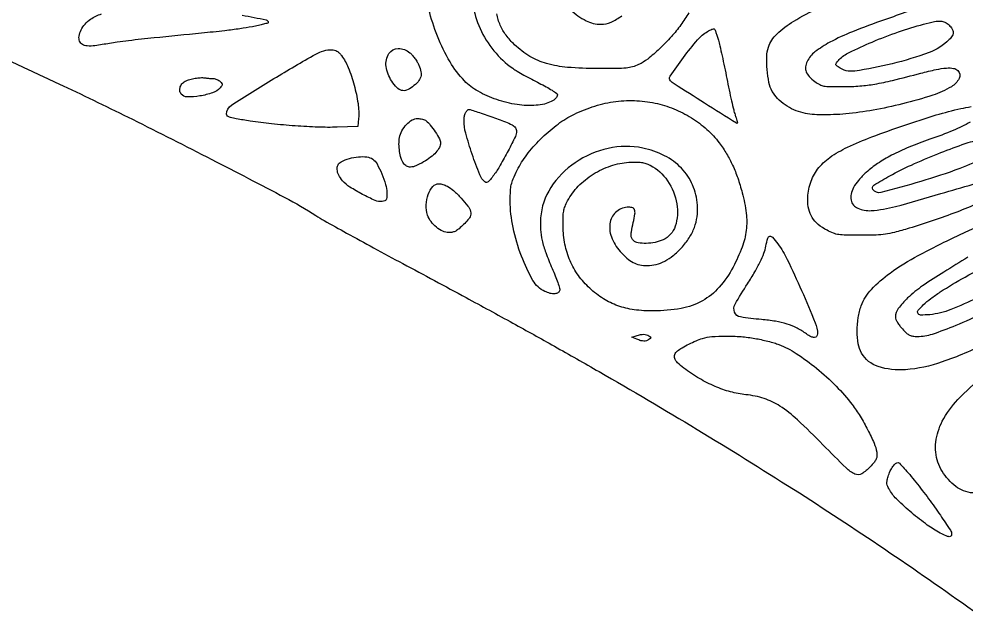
# Model space of a CAD drawing. Header units: inches. Extents: x 0 to 5940, y 0 to 4205.
# Drawn here: x 5384.46 to 5421.95, y 731.4 to 754.89 of the extents above; entities that cross this region are included whole.
import ezdxf

# ---------------------------------------------------------------- set-up
doc = ezdxf.new("R2010")
doc.units = ezdxf.units.IN
doc.header["$LTSCALE"] = 50
doc.header["$MEASUREMENT"] = 0
doc.layers.get('0').update_dxf_attribs({"color": 1})

# ---------------------------------------------------------------- blocks, each defined once
blk = doc.blocks.new('JACZ-COO-GE-001-CAR-LOGO-R00')
at = {"color": 8}
for points in [[(4269.94, 2769.55, -0.007477), (4339.4, 2737.96, -0.005028), (4377.64, 2719.41, -0.003283), (4421.38, 2697.28, -0.002465), (4461.74, 2676.27, -0.022352), (4478.89, 2666.24, 0.016179), (4483.43, 2663.51, 0.001263), (4495.81, 2656.63, 0.001722), (4510.63, 2648.52, 0.001316), (4526.9, 2639.74, -0.000855), (4561.67, 2621.01, -0.002009), (4587.57, 2606.87, -0.002395), (4610.41, 2594.14, -0.001877), (4635.07, 2580.12, -0.011756), (4742.41, 2515.14, -0.013536), (4841.56, 2448.05, -0.014287)], [(4684.58, 2778.22, -0.020745), (4680.19, 2771.51, -0.028564), (4674.97, 2765.05, -0.020072), (4668.43, 2758.38, -0.01979), (4661.88, 2752.69, -0.060867), (4656.89, 2749.6, -0.041261), (4653.51, 2748.37, -0.043009), (4650.02, 2747.73, -0.021464), (4644.85, 2747.46, -0.00296), (4634.07, 2747.42, -0.019377), (4617.71, 2748.09, -0.0504), (4606.12, 2750.2, -0.064513), (4596.96, 2754.18, -0.053365), (4588.45, 2760.59, -0.044012), (4583.75, 2765.83, -0.058896), (4580.56, 2771.34, -0.055976), (4578.63, 2777.68, -0.035051)], [(4619.34, 2779.82, 0.064405), (4627.91, 2773.87, 0.120089), (4636.08, 2771.88, 0.103283), (4641.71, 2773.06, 0.061894), (4647.62, 2776.56, 0.056111)], [(4565.36, 2783.09, 0.06647), (4569.43, 2769.54, 0.064716), (4577.07, 2757.2, 0.069915), (4587.44, 2747.59, 0.018354), (4589.88, 2746.02, 0.005767), (4593.64, 2743.85, 0.005752), (4597.89, 2741.53, 0.006341), (4602.06, 2739.38, -0.010404), (4605.9, 2737.36, -0.015859), (4609.13, 2735.44, -0.010436), (4611.68, 2733.73, -0.244922), (4612.07, 2732.99, -0.204372), (4611.22, 2731, -0.076), (4608.69, 2729.22, -0.057882), (4604.91, 2727.86, -0.037425), (4600.31, 2727.15, -0.058788), (4589.84, 2727.54, -0.043726), (4578.6, 2730.31, -0.04459), (4568.34, 2734.88, -0.073511), (4560.81, 2740.66, -0.060474), (4552.85, 2751.15, -0.036158), (4545.95, 2765.24, -0.036136), (4541.15, 2780.19, -0.059773)], [(4805.41, 2778.99, -0.006358), (4792.57, 2774.36, 0.011298), (4774.86, 2767.77, 0.028788), (4762.44, 2761.98, 0.03977), (4754.11, 2756.61, 0.118827), (4749.87, 2751.38, 0.077057), (4748.96, 2748.34, 0.127283), (4749.27, 2745.7, 0.101112), (4750.92, 2743.12, 0.036955), (4754.18, 2740.23, 0.038965), (4756.77, 2738.56, 0.080394), (4759.04, 2737.77, 0.040802), (4762.29, 2737.47, 0.004201), (4770, 2737.45, 0.017884), (4779, 2737.82, 0.02379), (4787.13, 2738.84, 0.016865), (4797, 2740.9, 0.004515), (4812.54, 2744.85, -0.010761), (4821.05, 2746.9, -0.035984), (4826.72, 2747.72, -0.058161), (4830.59, 2747.54, -0.157271), (4833, 2746.31, -0.326181), (4833.68, 2741.96, -0.139158), (4829.43, 2737.42, -0.056944), (4819.1, 2732.71, -0.017059), (4802.46, 2727.92, -0.017418), (4786.33, 2724.46, -0.021608), (4771.12, 2722.42, -0.023892), (4757.8, 2721.86, -0.051492), (4747.6, 2722.96, -0.053437), (4742.52, 2724.64, -0.046519), (4737.66, 2727.41, -0.047787), (4733.53, 2730.93, -0.066611), (4730.64, 2734.84, -0.07349), (4728.8, 2739.79, -0.030938), (4727.75, 2746.83, -0.030982), (4727.58, 2753.98, -0.070299), (4728.54, 2759.28, -0.125966), (4733.13, 2766.45, -0.049949), (4742.49, 2773.59, -0.037572), (4756.33, 2780.72, -0.017857)], [(4438.14, 2776.95, -0.004076), (4451.38, 2774.31, -0.355286), (4452.57, 2772.84, -0.335863), (4452.35, 2772.55, -0.004379), (4450, 2771.91, -0.01045), (4447.17, 2771.23, -0.006411), (4443.82, 2770.54, -0.012014), (4436.95, 2769.39, -0.007021), (4428.67, 2768.33, -0.003453), (4415.76, 2766.94, -0.000507), (4389.57, 2764.35, 0.003278), (4382.67, 2763.63, 0.003002), (4375.57, 2762.79, 0.003), (4369.24, 2761.97, 0.009822), (4365.07, 2761.32, -0.00944), (4357, 2760.06, -0.051952), (4352.6, 2759.92, -0.115647), (4350.03, 2760.71, -0.170555), (4348.52, 2762.5, -0.130841), (4348.22, 2765.39, -0.075433), (4349.29, 2768.75, -0.067309), (4351.49, 2772.02, -0.064104), (4354.51, 2774.64, -0.063929), (4360.57, 2777.65, -0.027169)], [(4839.74, 2717.92, -0.035245), (4830.49, 2713.29, -0.015116), (4817.57, 2708.37, 0.013719), (4805.95, 2703.99, 0.022938), (4796.47, 2699.6, 0.027101), (4788.75, 2695.03, 0.038939), (4782.5, 2690.12, 0.02665), (4778.2, 2685.72, 0.0546), (4775.43, 2681.77, 0.072437), (4774.08, 2678.16, 0.107685), (4774.09, 2674.8, 0.239408), (4777.78, 2670.29, 0.122327), (4785.17, 2669.01, 0.047279), (4798.55, 2671.26, 0.007939), (4823.57, 2678.38, -0.004351), (4841.37, 2683.58, -0.016207)], [(4844.11, 2672.99, -0.010285), (4832.36, 2668.2, -0.0097), (4819.36, 2663.5, -0.009422), (4806.07, 2659.26, -0.007105), (4797.99, 2656.97, -0.029067), (4793, 2655.94, -0.029166), (4787.93, 2655.5, -0.007187), (4779.57, 2655.38, -0.004362), (4771.22, 2655.45, -0.032255), (4767.26, 2655.78, -0.05593), (4764.31, 2656.56, -0.028792), (4760.82, 2658.14, -0.052617), (4755.96, 2661.4, -0.080045), (4752.63, 2665.23, -0.082734), (4750.74, 2669.81, -0.060236), (4750.16, 2675.31, -0.074584), (4751.63, 2684.2, -0.085335), (4755.63, 2691.82, -0.075438), (4762.4, 2698.36, -0.044587), (4772.13, 2704.02, -0.018802), (4785.47, 2709.67, -0.008665), (4803.22, 2716.06, -0.008639), (4821.08, 2721.81, -0.020042), (4834.7, 2725.34, -0.008828), (4840.24, 2726.44, -0.044512)], [(4838.5, 2643.34, -0.004727), (4825.23, 2635.1, 0.015967), (4813.54, 2627.48, 0.035376), (4805.28, 2620.78, 0.047248), (4800.13, 2614.97, 0.158946), (4798.57, 2610.19, 0.100701), (4798.82, 2608.97, 0.033034), (4799.65, 2607.31, 0.030108), (4800.89, 2605.48, 0.024182), (4802.42, 2603.67, 0.018464), (4804.71, 2601.39, 0.070734), (4806.36, 2600.25, 0.083759), (4808.12, 2599.71, 0.03246), (4810.67, 2599.55, 0.079753), (4818.91, 2600.87, 0.018909), (4832, 2605.74, 0.018199), (4847.34, 2612.79, 0.013912)], [(4849.07, 2595.85, -0.030103), (4824.27, 2585.44, -0.064738), (4804.03, 2581.17, -0.097479), (4789.06, 2582.91, -0.188519), (4779.86, 2590.4, -0.087724), (4778.07, 2595.45, -0.039809), (4777.46, 2602.46, -0.038773), (4778, 2609.93, -0.052342), (4779.7, 2616.49, -0.099028), (4785.31, 2625.54, -0.048242), (4795.57, 2634.56, -0.034031), (4811.18, 2644.28, -0.013228), (4833.95, 2655.64, -0.002831), (4855.54, 2665.56, -0.023054)], [(4841.4, 2513.14, -0.073279), (4836.06, 2514.33, -0.073119), (4831.86, 2516.68, -0.046241), (4827.74, 2520.51, -0.045118), (4824.27, 2525.18, -0.057104), (4822.01, 2530.06, -0.109902), (4820.87, 2541.26, -0.091951), (4824.41, 2552.7, -0.069026), (4833.01, 2564.7, -0.032724), (4847.02, 2577.64, -0.017767)]]:
    blk.add_lwpolyline(points, format="xyb", dxfattribs=at)
for points in [[(4700.9, 2763.16, -0.011478), (4701.71, 2759.96, -0.002623), (4702.93, 2754.52, -0.002712), (4704.27, 2748.24, -0.002639), (4705.56, 2741.88, 0.003451), (4706.83, 2735.62, 0.003905), (4708.14, 2729.63, 0.003566), (4709.33, 2724.56, 0.021404), (4710.08, 2721.96, -0.006271), (4710.63, 2720.25, -0.009924), (4711.06, 2718.77, -0.0043), (4711.38, 2717.51, -0.26314), (4711.32, 2717.29, -0.349783), (4710.83, 2717.24, -0.000112), (4693.29, 2728.32, -0.000485), (4676.52, 2738.93, -0.05505), (4674.48, 2740.57, -0.361667), (4674.24, 2743.21, -0.009392), (4681.65, 2753.56, -0.016794), (4689.43, 2763.29, -0.079405), (4694.85, 2767.9, -0.018467), (4696.08, 2768.59, -0.026021), (4697.22, 2769.1, -0.024467), (4698.18, 2769.42, -0.209012), (4698.61, 2769.35, -0.15914), (4698.94, 2768.96, -0.00796), (4699.56, 2767.36, -0.012143), (4700.23, 2765.4, -0.008431)], [(4828.12, 2771.42, -0.051675), (4829.88, 2769.26, -0.143164), (4830.44, 2767.4, -0.145711), (4829.91, 2765.55, -0.054233), (4828.2, 2763.41, -0.108235), (4817.13, 2756.32, -0.027991), (4796.75, 2750.06, -0.02434), (4776.17, 2746.03, -0.196534), (4767.01, 2748.3, -0.032504), (4765.88, 2749.24, -0.240202), (4765.66, 2749.88, -0.1458), (4766, 2750.64, -0.010393), (4767.56, 2752.36, -0.091848), (4773, 2756.36, -0.013089), (4785.68, 2762.09, -0.015548), (4800.21, 2767.67, -0.019215), (4814.07, 2771.91, -0.011244), (4820.16, 2773.38, -0.062284), (4823.5, 2773.68, -0.110848), (4825.87, 2773.06, -0.077374)], [(4492.99, 2754.57, -0.068581), (4496.7, 2748.01, -0.028146), (4499.94, 2738.29, -0.028276), (4502.1, 2728.08, -0.057059), (4502.41, 2719.88), (4502.07, 2715.38), (4490.57, 2715.05, -0.01588), (4480.1, 2715.08, -0.008996), (4467.45, 2715.75, -0.00886), (4454.37, 2716.92, -0.011867), (4442.57, 2718.46, -0.003313), (4434.96, 2719.69, -0.030484), (4431.7, 2720.45, -0.087444), (4430.12, 2721.24, -0.237554), (4429.57, 2722.33, -0.25541), (4432.22, 2727.17, -0.005612), (4455.69, 2741.86, -0.008408), (4478.83, 2755.46, -0.127143), (4487.77, 2757.86, -0.072842), (4489.14, 2757.67, -0.069933), (4490.43, 2757.09, -0.058178), (4491.69, 2756.08, -0.031315)], [(4530.65, 2756.16, -0.037749), (4532.02, 2754.82, -0.021543), (4533.47, 2753.01, -0.021422), (4534.78, 2751.05, -0.033027), (4535.73, 2749.25, -0.057983), (4536.83, 2745.69, -0.120089), (4536.68, 2742.8, -0.111318), (4535.19, 2740.16, -0.045651), (4532.14, 2737.37, -0.067734), (4528.87, 2735.51, -0.164285), (4526.13, 2735.36, -0.137515), (4523.53, 2736.92, -0.042249), (4520.67, 2740.54, -0.111368), (4517.59, 2748.63, -0.179363), (4519.14, 2755.75, -0.2585), (4524.26, 2758.52, -0.174213)], [(4422.25, 2741.89, -0.061283), (4423.2, 2741.77, -0.038749), (4424.26, 2741.41, -0.038507), (4425.27, 2740.88, -0.056418), (4426.05, 2740.26, -0.028753), (4426.94, 2739.26, -0.17141), (4427.16, 2738.61, -0.159167), (4426.93, 2737.94, -0.023897), (4426.02, 2736.82, -0.126086), (4421.87, 2734.08, -0.043474), (4414.85, 2732.31, -0.041642), (4407.93, 2731.78, -0.221349), (4404.58, 2733.37, -0.147735), (4403.79, 2735.23, -0.11587), (4404.07, 2737.41, -0.105671), (4405.34, 2739.41, -0.105309), (4407.31, 2740.71, -0.031754), (4410.01, 2741.58, -0.026135), (4412.98, 2742.17, -0.026961), (4415.81, 2742.42, -0.052962), (4418.07, 2742.26, 0.01412), (4418.99, 2742.12, 0.007888), (4420.12, 2742.01, 0.007864), (4421.27, 2741.92, 0.012654)], [(4665.98, 2728.38, -0.044283), (4676.27, 2725.23, -0.042579), (4685.98, 2720.28, -0.04339), (4694.54, 2713.88, -0.050543), (4701.39, 2706.38, -0.025257), (4705.43, 2700.33, -0.026867), (4708.75, 2694.02, -0.025111), (4711.55, 2687.02, -0.017471), (4714.03, 2678.88, -0.033965), (4716.24, 2667.57, -0.061811), (4716.25, 2658.17, -0.060101), (4713.96, 2648.88, -0.030405), (4709, 2637.87, -0.05886), (4701.31, 2626.67, -0.086957), (4692.05, 2619.21, -0.080985), (4680.3, 2615.01, -0.044707), (4665.07, 2613.6, -0.034191), (4654.41, 2614.3, -0.0521), (4645.41, 2616.48, -0.055335), (4637.45, 2620.35, -0.045426), (4629.94, 2626.11, -0.051127), (4623.65, 2633.22, -0.05394), (4619.06, 2641.35, -0.052763), (4616.24, 2650.43, -0.045337), (4615.2, 2660.38, -0.009442), (4615.22, 2665.57, -0.038623), (4615.54, 2668.71, -0.051086), (4616.29, 2671.31, -0.025888), (4617.72, 2674.4, -0.071989), (4623.57, 2682.43, -0.059137), (4631.83, 2689.1, -0.058572), (4641.52, 2693.71, -0.067467), (4651.55, 2695.67, -0.01169), (4655.72, 2695.82, -0.03719), (4658.51, 2695.64, -0.048957), (4660.79, 2695.09, -0.034625), (4663.22, 2694.05, -0.128231), (4672.83, 2685.51, -0.104699), (4677.95, 2672.7, -0.121907), (4677.08, 2660.39, -0.210829), (4670.36, 2652.87, -0.057049), (4666.04, 2651.48, -0.043067), (4661.09, 2650.92, -0.043717), (4656.63, 2651.19, -0.160503), (4654.14, 2652.45, -0.068675), (4653.09, 2653.84, -0.123152), (4652.71, 2655.22, -0.053261), (4652.89, 2657.31, -0.004926), (4653.93, 2662.4, 0.013305), (4654.83, 2667.19, 0.108915), (4654.7, 2669.4, 0.240384), (4653.68, 2670.5, 0.088116), (4651.53, 2670.88, 0.166635), (4644.81, 2668.57, 0.181114), (4641.2, 2662.71, 0.138695), (4641.87, 2654.55, 0.091293), (4646.74, 2646.42, 0.03102), (4650.44, 2642.71, 0.06141), (4653.86, 2640.36, 0.069212), (4657.47, 2639.08, 0.050852), (4661.69, 2638.65, 0.063612), (4666.55, 2639.27, 0.056868), (4671.29, 2641.1, 0.051178), (4675.93, 2644.16, 0.036131), (4680.47, 2648.45, 0.040505), (4684.78, 2654.01, 0.055213), (4687.64, 2659.67, 0.057476), (4689.11, 2665.63, 0.049318), (4689.31, 2672.09, 0.083827), (4686.64, 2683.16, 0.090288), (4680.53, 2692.42, 0.085156), (4671.2, 2699.33, 0.065246), (4659.21, 2703.53, 0.107424), (4640.17, 2703.39, 0.094616), (4621.93, 2695.47, 0.098376), (4608.44, 2681.72, 0.127828), (4602.82, 2665.07, 0.033888), (4602.79, 2658.6, 0.039782), (4603.67, 2652.54, 0.032715), (4605.67, 2645.8, 0.014187), (4609.15, 2637.13, -0.007846), (4610.87, 2633.02, -0.010921), (4612.26, 2629.29, -0.007587), (4613.3, 2626.15, -0.124007), (4613.37, 2625.05, -0.206266), (4612.47, 2623.73, -0.123285), (4610.65, 2623.12, -0.083025), (4608.08, 2623.34, -0.047526), (4605.15, 2624.41, -0.153532), (4598.59, 2630.49, -0.038522), (4592.29, 2643.84, -0.038811), (4587.63, 2659.62, -0.052226), (4586.07, 2674.43, -0.011123), (4586.19, 2679.98, -0.045228), (4586.65, 2683.32, -0.04594), (4587.69, 2686.5, -0.011721), (4589.96, 2691.43, -0.050527), (4595.14, 2699.76, -0.031905), (4602.71, 2708.37, -0.031677), (4611.42, 2716.05, -0.045627), (4620.07, 2721.57, -0.03962), (4631.33, 2726.3, -0.042856), (4642.9, 2729.05, -0.043795), (4654.53, 2729.74, -0.045252)], [(4575.43, 2720.93, -0.005693), (4583.4, 2718.04, -0.040547), (4587.11, 2716.3, -0.098707), (4588.92, 2714.71, -0.165598), (4589.57, 2712.82, -0.113493), (4588.92, 2709.97, -0.006681), (4584.91, 2702.01, -0.010988), (4580.58, 2694.09, -0.027371), (4576.98, 2688.56, -0.012463), (4575.15, 2686.19, -0.057929), (4573.92, 2684.98, -0.13055), (4572.97, 2684.59, -0.210734), (4572.14, 2684.82, -0.126142), (4569.25, 2688.8, -0.011979), (4565.08, 2700.17, -0.015097), (4561.52, 2711.75, -0.067065), (4560.57, 2718.79, -0.048246), (4560.79, 2721.09, -0.065422), (4561.45, 2723.07, -0.083663), (4562.42, 2724.42, -0.19823), (4563.54, 2724.88, -0.079753), (4563.97, 2724.81, -0.000636), (4567.27, 2723.72, -0.002293), (4571.05, 2722.44, -0.00147)], [(4539.65, 2718.6, -0.061822), (4541.98, 2716.27, -0.022693), (4544.7, 2712.48, -0.019695), (4547.01, 2708.58, -0.124652), (4547.57, 2706.36, -0.120965), (4546.95, 2703.85, -0.061453), (4545.09, 2701.16, -0.049679), (4542.14, 2698.44, -0.031131), (4538.22, 2695.85, -0.026621), (4534.07, 2693.76, -0.087541), (4531.1, 2693.03, -0.141737), (4528.89, 2693.52, -0.123905), (4527.14, 2695.13, -0.073316), (4525.88, 2697.87, -0.034292), (4525.03, 2701.69, -0.033816), (4524.69, 2705.78, -0.05001), (4525, 2709.35, -0.078587), (4526.34, 2713.12, -0.064677), (4528.85, 2716.58, -0.069356), (4531.93, 2719.04, -0.137463), (4534.92, 2719.85, -0.033441), (4536.24, 2719.74, -0.028752), (4537.61, 2719.47, -0.029794), (4538.82, 2719.07, -0.070192)], [(4853.53, 2707.43, -0.162432), (4854.25, 2705.57, -0.155942), (4853.73, 2703.63, -0.087021), (4851.76, 2701.48, -0.027147), (4848.13, 2699, -0.048027), (4834.06, 2692.23, -0.016463), (4812.57, 2685.11, -0.007983), (4790.51, 2678.98, -0.329268), (4786.17, 2680.71, -0.412113), (4786.72, 2683.07, -0.014641), (4795.54, 2688.25, -0.019409), (4807.35, 2694.15, -0.011209), (4821.97, 2700.37, -0.009122), (4835.41, 2705.45, -0.030837), (4844.42, 2708.06, -0.04783), (4850.46, 2708.81, -0.230674)], [(4510.19, 2697.44, -0.114322), (4512.57, 2694.78, -0.0264), (4515.21, 2689.33, -0.028118), (4517.32, 2683.44, -0.068226), (4518.01, 2678.88, -0.013718), (4517.97, 2676.18, -0.116561), (4517.65, 2675.02, -0.190781), (4516.9, 2674.4, -0.04928), (4515.35, 2674.06, -0.131176), (4511.56, 2674.62, -0.019368), (4504.53, 2677.98, -0.02242), (4497.65, 2682.01, -0.069146), (4493.58, 2685.52, -0.060321), (4491.45, 2688.64, -0.100692), (4490.58, 2691.68, -0.134275), (4491.06, 2694.22, -0.15718), (4492.76, 2695.98, -0.054711), (4497.31, 2697.81, -0.047411), (4502.38, 2698.72, -0.050359), (4507.02, 2698.64, -0.123883)], [(4551.37, 2682.46, -0.062855), (4554.78, 2680.07, -0.02276), (4558.99, 2675.9, -0.020773), (4562.73, 2671.49, -0.105603), (4564.12, 2668.61, -0.075047), (4564.27, 2666.96, -0.106323), (4563.87, 2665.53, -0.062989), (4562.74, 2663.91, -0.012659), (4560.31, 2661.36, -0.016385), (4557.84, 2659.04, -0.053394), (4556.01, 2657.75, -0.07298), (4554.27, 2657.1, -0.053823), (4552.24, 2656.88, -0.106696), (4548.82, 2657.62, -0.066285), (4545.32, 2659.8, -0.063501), (4542.36, 2662.95, -0.077261), (4540.51, 2666.55, -0.089308), (4539.72, 2672.14, -0.077738), (4540.85, 2677.95, -0.091658), (4543.43, 2682.34, -0.217681), (4546.79, 2683.88, -0.053836), (4547.7, 2683.78, -0.021524), (4548.91, 2683.46, -0.021002), (4550.2, 2683, -0.024843)], [(4733.7, 2650.63, -0.047276), (4738.87, 2642.05, -0.008247), (4746.78, 2624.86, -0.005721), (4754.35, 2607.12, -0.098276), (4755.57, 2600.95, -0.162595), (4755.1, 2599.53, -0.233863), (4753.93, 2598.95, -0.119365), (4752.03, 2599.39, -0.037688), (4749.52, 2600.91, 0.036783), (4744.26, 2604.11, 0.040484), (4738.74, 2606.38, 0.036143), (4732.41, 2607.91, 0.021068), (4724.66, 2608.87, -0.019803), (4713.02, 2610.28, -0.26621), (4709.81, 2612.89, -0.224718), (4710.13, 2617.32, -0.014528), (4716.99, 2628.67, 0.010961), (4720.96, 2635.15, 0.018677), (4723.96, 2640.74, 0.022402), (4726.03, 2645.52, 0.04641), (4727.12, 2649.43, -0.020842), (4728.1, 2653.81, -0.289984), (4729.24, 2654.86, -0.26612), (4730.75, 2654.32, -0.018341)], [(4880, 2649.31, -0.053575), (4881.17, 2647.85, -0.184321), (4881.41, 2646.69, -0.118958), (4880.85, 2645.34, -0.017027), (4878.99, 2642.97, -0.073688), (4872.51, 2637.23, -0.014194), (4859.11, 2629.04, -0.01569), (4843.71, 2620.85, -0.020239), (4829.07, 2614.36, -0.035058), (4823.41, 2612.57, -0.033715), (4817.49, 2611.56, -0.030365), (4812.47, 2611.36, -0.31334), (4810.88, 2612.51, -0.2671), (4811.18, 2614.11, -0.027809), (4813.94, 2617, -0.027332), (4818, 2620.4, -0.015322), (4823.28, 2624.11, -0.01954), (4836.93, 2632.33, -0.01076), (4854.22, 2641.37, -0.006687), (4871.05, 2649.43, -0.104258), (4877.25, 2650.86, -0.097453), (4877.81, 2650.76, -0.035679), (4878.54, 2650.41, -0.033724), (4879.31, 2649.91, -0.034315)], [(4662.57, 2599.86, -0.02521), (4663.38, 2599.27, -0.226004), (4663.57, 2598.88, -0.226004), (4663.38, 2598.49, -0.02521), (4662.57, 2597.89, -0.059143), (4661.14, 2597.18, -0.091076), (4659.78, 2596.96, -0.06938), (4658.17, 2597.21, -0.022279), (4655.88, 2598.02), (4653.07, 2599.16), (4655.57, 2599.92, -0.021452), (4657.97, 2600.54, -0.054383), (4659.76, 2600.72, -0.072308), (4661.22, 2600.49, -0.071165)], [(4721.07, 2598.47, -0.010831), (4724.51, 2597.78, -0.00831), (4728.24, 2596.89, -0.008414), (4731.71, 2595.95, -0.019676), (4734.25, 2595.09, -0.055028), (4743.82, 2590.2, -0.026029), (4754.99, 2581.97, -0.025478), (4765.87, 2572.07, -0.03341), (4774.67, 2561.93, -0.025397), (4779.02, 2555.54, -0.017382), (4783.32, 2547.89, -0.016561), (4786.8, 2540.57, -0.063108), (4788.21, 2535.73, -0.0446), (4788.37, 2533.54, -0.099779), (4788.01, 2531.93, -0.06871), (4786.95, 2530.22, -0.013253), (4784.56, 2527.48, -0.073356), (4779.94, 2523.75, -0.248559), (4776.19, 2523.58, -0.084059), (4771.35, 2526.95, -0.0049), (4758.58, 2539.75, 0.011295), (4744.44, 2553.56, 0.043681), (4734.8, 2561.11, 0.065275), (4726.14, 2565.25, 0.053009), (4716.06, 2567.4, -0.040205), (4707.59, 2568.98, -0.034879), (4699.05, 2571.94, -0.032562), (4690.46, 2576.3, -0.026111), (4681.82, 2582.04, -0.033103), (4678.39, 2584.97, -0.112096), (4676.79, 2587.42, -0.188057), (4676.83, 2589.57, -0.128616), (4678.32, 2591.54, -0.035255), (4680.93, 2593.32, -0.015146), (4684.64, 2595.33, -0.015175), (4688.6, 2597.18, -0.024858), (4692.07, 2598.48, -0.05804), (4697.2, 2599.47, -0.018868), (4704.94, 2599.76, -0.018977), (4713.38, 2599.44, -0.024507)], [(4809.78, 2519.13, -0.00847), (4816.84, 2509.94, -0.009365), (4823.34, 2500.81, -0.004766), (4828.87, 2492.57, -0.146371), (4829.57, 2490.23, -0.203372), (4829.18, 2489.3, -0.227284), (4828.26, 2488.99, -0.074088), (4826.49, 2489.49, -0.01227), (4823.28, 2491.02, -0.039931), (4816.15, 2495.39, -0.018114), (4807.54, 2502.17, -0.017332), (4799.68, 2509.3, -0.061386), (4795.43, 2514.61, -0.024796), (4794.28, 2516.69, -0.084547), (4793.85, 2518.16, -0.080303), (4793.92, 2519.74, -0.020997), (4794.54, 2522.21, -0.033421), (4795.67, 2525.27, -0.050776), (4797.08, 2527.72, -0.063461), (4798.6, 2529.35, -0.175068), (4800.06, 2529.88, -0.207194), (4800.77, 2529.57, -0.004576), (4803.4, 2526.72, -0.009621), (4806.42, 2523.25, -0.006259)]]:
    blk.add_lwpolyline(points, format="xyb", close=True, dxfattribs=at)

msp = doc.modelspace()

# ---------------------------------------------------------------- block references
at = {"xscale": 0.07174195398747743, "yscale": 0.07174195398747743, "zscale": 0.07174195398747743}
msp.add_blockref('JACZ-COO-GE-001-CAR-LOGO-R00', (5074.895, 555.821), dxfattribs=at)

doc.saveas('drawing.dxf')
